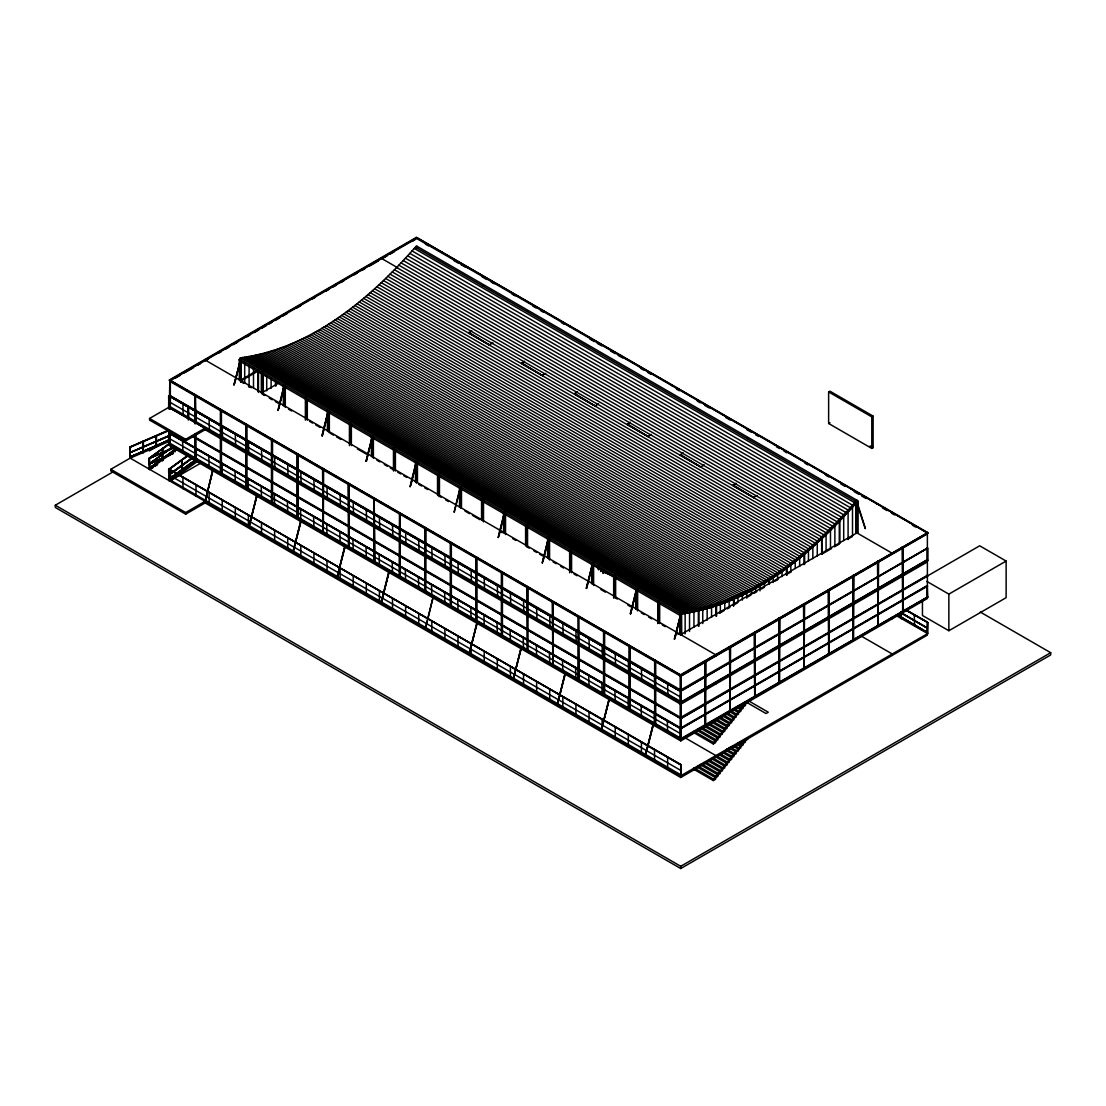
<?xml version="1.0" encoding="UTF-8"?>
<svg xmlns="http://www.w3.org/2000/svg" width="1106" height="1106" viewBox="0 0 1106 1106"><rect width="100%" height="100%" fill="white"/><g stroke="black" fill="none" stroke-linecap="round" stroke-linejoin="round"><path stroke-width="1.5" d="M168.001 430.428L130.024 447.018L168.264 430.58M129.872 446.935L130.176 458.299L130.328 446.852M169.812 435.819L130.024 452.617L169.591 435.335M169.812 440.188L130.024 456.985L169.591 439.718M130.287 457.137L169.854 439.87M149.241 458.119L149.559 469.497L149.241 458.119L174.997 447.197M170.227 455.147L149.407 463.801L173.089 446.312M173.393 446.741L149.434 463.787L173.421 453.46M155.987 465.612L149.407 468.184L175.882 448.663M176.186 449.091L149.434 468.156L157.605 464.617M168.789 396.169L168.624 407.271L680.95 702.877M188.462 407.188L188.31 418.635M212.725 469.704L205.052 502.981L185.67 514.166L110.794 470.949L110.794 469.317L130.176 458.119L169.702 441.17M233.864 384.874L240.859 359.699M212.919 469.677L205.052 501.433L213.126 469.787M234.071 384.999L240.292 360.044L240.292 380.865M234.693 383.298L240.071 361.676M256.772 495.142L248.891 526.746L257.173 495.225M277.91 410.312L283.703 387.017M249.099 526.857L256.965 495.101M278.118 410.423L283.91 386.976M278.726 408.722L284.118 387.1M300.804 520.567L292.938 552.17L301.219 520.65M321.957 435.736L327.749 412.441M293.145 552.295L301.012 520.525M322.164 435.861L327.957 412.414M322.358 435.819L328.164 412.538M344.851 545.991L336.971 577.595L345.266 546.074M365.989 461.161L372.418 436.179M337.192 577.719L345.058 545.963M366.21 461.285L372.003 437.838M366.404 461.243L372.21 437.962M388.897 571.429L381.017 603.033L389.312 571.512M410.036 486.599L416.257 461.644M381.238 603.143L389.105 571.387M410.257 486.709L416.464 461.769M410.865 485.009L416.257 463.386M454.082 512.023L460.303 487.069M425.271 628.581L433.151 596.977L425.478 628.54M454.29 512.147L460.511 487.193M476.99 622.277L469.11 653.881L477.391 622.36M498.129 537.447L504.543 512.465M469.317 654.005L477.184 622.249M498.336 537.571L504.35 512.493M498.958 535.871L504.336 514.249M521.037 647.715L513.156 679.319L521.438 647.798M542.175 562.885L547.982 539.59M513.364 679.43L521.23 647.674M542.382 562.995L548.175 539.548M543.005 561.295L548.382 539.673M565.069 673.139L557.203 704.743L565.484 673.222M586.221 588.309L592.636 563.313M557.41 704.868L565.277 673.098M586.429 588.433L592.222 564.986M586.622 588.392L592.429 565.111M609.116 698.563L601.249 730.167L609.53 698.646M630.254 613.733L636.683 588.751L630.475 613.858M601.457 730.292L609.323 698.536M630.669 613.816L636.475 590.535M653.162 724.001L645.282 755.605L653.577 724.084M674.301 639.171L680.729 614.176L674.522 639.282M645.503 755.716L653.37 723.96M675.13 637.581L680.937 614.3L680.162 613.982L680.162 634.581M240.292 359.699L240.292 357.86C312.016 348.238 370.261 298.44 416.464 245.947L857.703 500.686L857.703 502.525M240.292 357.86L680.729 612.157C752.467 602.521 810.712 552.737 856.901 500.23L856.901 502.069C810.712 554.562 752.467 604.36 680.729 613.982L239.49 359.243L239.49 361.068L679.941 615.351L681.517 614.438M680.729 613.982C752.467 604.346 810.698 554.562 856.901 502.069M855.933 502.069L857.109 502.331L856.334 502.069L856.334 532.926M604.885 571.83L600.959 569.659M170.31 442.732L149.407 458.216L174.707 447.363M170.338 443.022L149.434 458.188L174.734 447.045M149.559 469.497L149.559 457.953L169.218 444.183M149.434 463.787L173.366 446.465M149.434 468.156L176.144 448.815M177.43 449.091L149.559 469.317L152.711 467.962M188.559 455.091L168.817 469.386L188.296 454.939M168.624 469.317L168.928 480.681L168.928 469.497L188.587 455.368M170.172 473.686L192.472 457.497M170.213 473.962L192.513 457.773M169.08 475.124L192.776 457.939M170.172 478.055L195.264 459.847M170.213 478.331L196.688 459.114M169.08 479.506L196.951 459.267M168.928 480.502L196.799 460.276M171.72 480.115L196.799 461.907M170.338 408.985L170.338 380.312L169.591 380.699L169.55 379.856L416.202 237.458L416.99 237.914L416.243 238.288L416.202 237.458M169.287 408.985L169.812 380.008M416.464 237.61L416.727 238.371L170.075 380.768L169.591 380.188L680.95 675.407M169.287 380.312L680.992 675.738L927.644 533.341L927.602 532.498L416.685 237.527L927.602 533.009L416.243 238.288M416.727 237.762L169.812 380.312L169.812 409.303M175.688 377.934L180.098 375.39M184.495 372.86L193.301 367.773M197.711 365.229L200.642 363.528M208.039 359.256L205.052 360.985L205.052 359.975L715.969 654.946L715.969 655.955M218.49 353.229L221.476 351.501M225.956 348.915L228.942 347.201M233.421 344.616L237.901 342.017M246.859 336.846L249.845 335.132M254.325 332.547L258.804 329.961M261.79 328.233L266.269 325.648M269.256 323.92L272.242 322.192M275.228 320.477L279.707 317.892M282.694 316.164L287.173 313.579M296.132 308.408L300.611 305.823M312.542 298.924L315.528 297.196M325.98 291.168L328.966 289.44M333.445 286.855L336.431 285.127M340.911 282.542L343.897 280.827M354.349 274.786L357.335 273.058M361.814 270.472L364.8 268.758M369.28 266.173L378.238 261.002M382.69 258.431L387.1 255.887M390.031 254.186L394.441 251.643M412.054 241.467L414.999 239.781M417.252 246.403L415.676 247.315L856.113 501.599L857.703 500.686M416.464 247.219L415.497 247.772L416.464 248.338M168.624 396.072L168.928 408.888M927.602 548.272L680.992 691.001L680.95 690.158L169.591 395.436L680.508 690.918L169.591 395.948L170.075 395.423M239.49 359.243L241.08 358.316M239.311 380.298L239.311 359.699L240.292 359.132M239.712 380.298L240.292 359.367M241.26 359.699L239.311 359.699M169.951 402.252L680.854 697.236M149.559 418.455L185.67 439.303L205.052 428.119L205.052 429.75L185.67 440.935L149.559 420.086L149.559 418.455L168.928 407.271M169.951 406.635L680.854 701.605M169.508 407.782L194.158 421.331M927.685 549.157L927.644 560.811L680.466 702.904L927.118 559.885L680.466 702.296L680.508 703.126L170.034 407.907M195.361 395.367L195.886 422.05M182.919 404.326L183.223 415.344M240.292 380.312L256.703 370.828M240.292 381.335L258.196 370.98M262.302 371.851L261.334 372.404L261.334 393.017M142.854 441.363L143.158 452.741L143.462 441.363M263.283 372.404L262.302 372.971L262.302 393.57M196.011 411.888L196.329 422.907M155.835 435.805L156.444 446.99L156.444 435.805M170.034 433.842L680.95 728.813L170.117 433.206L170.075 444.847M195.582 422.658L424.068 554.065M169.951 438.875L680.854 733.845M980.372 612.102L1050.7 652.706L1050.7 654.946L680.729 868.542L55.3 507.46L55.3 505.221L113.476 471.626M149.282 450.958L170.172 438.902M168.817 441.418L168.817 430.234M209.117 419.45L209.421 430.469M169.951 443.243L680.854 738.227M169.425 430.234L169.287 444.391L170.034 444.018M162.223 460.552L162.541 448.524L162.845 460.552M169.812 444.211L170.338 432.584M170.117 444.391L169.688 433.123L680.591 728.412M262.675 392.298L279.099 382.828M182.601 440.769L182.919 452.133M283.357 405.736L283.357 385.123L284.325 384.57M285.293 385.123L283.357 385.123M222.223 427.013L222.527 438.031M195.582 448.594L196.011 459.695L196.329 448.331L196.011 459.695M181.605 459.889L181.909 471.253L182.227 459.889M246.237 424.939L246.984 424.552L246.984 488.645L246.237 489.018L246.237 424.428M169.688 470.05L169.812 481.193L169.688 469.746L680.854 764.564L681.033 775.983L681.033 764.799L169.812 469.649M235.315 434.589L235.619 445.594M195.582 458.755L194.836 459.142L194.836 435.529M169.951 475.497L680.854 770.467M305.38 397.842L306.348 397.275M208.813 455.893L209.117 467.257M169.951 479.866L680.854 774.836M169.812 481.013L200.642 463.207M246.237 439.69L246.237 440.202M182.919 477.571L182.919 488.755M248.421 442.151L248.726 453.156M221.905 463.455L222.223 474.82M246.237 451.898L246.237 452.409M196.011 485.133L196.011 496.317M261.514 449.713L261.832 460.718M328.371 411.114L329.339 410.547M468.792 332.353L489.93 345.224L468.792 333.017L471.723 330.653M235.011 471.018L235.315 482.396M246.237 467.147L246.237 467.658M209.117 492.695L209.117 503.88M274.62 457.276L274.924 468.28M110.794 469.317L185.67 512.548L205.052 501.35M246.237 477.833L246.237 478.345M248.103 478.58L248.421 489.958M272.214 466.386L272.214 466.898M349.427 423.266L350.395 422.713M489.93 344.56L492.861 342.86M222.223 500.258L222.223 511.442M287.712 464.838L288.03 475.843M261.21 486.142L261.514 497.52M235.315 507.82L235.315 519.004M300.818 472.4L301.122 483.405M372.418 436.538L373.386 435.985M274.316 493.718L274.62 505.083M248.421 515.382L248.421 526.567M313.924 479.963L314.228 490.967M521.645 362.865L542.783 375.736L521.645 363.528L524.576 361.178M287.408 501.281L287.712 512.645M261.514 522.944L261.514 534.129M393.473 448.69L394.441 448.137M327.017 487.525L327.321 498.543M300.514 508.843L300.818 520.207M542.783 375.072L545.714 373.386M274.62 530.507L274.62 541.691M340.123 495.087L340.427 506.106M313.606 516.405L313.924 527.769M416.464 461.962L417.432 461.409M287.712 538.069L287.712 549.267M353.215 502.649L353.533 513.668M326.712 523.967L327.017 535.332M374.174 498.612L374.713 562.387L374.174 497.99L373.966 562.263M323.09 532.58L322.565 468.806L323.311 468.93M300.818 545.631L300.818 556.83M366.321 510.212L366.625 521.23M574.498 393.377L595.636 406.248L574.498 394.04L577.429 391.69M437.52 474.128L438.488 473.562M339.805 531.53L340.123 542.894M313.924 553.194L313.924 564.392M379.427 517.774L379.731 528.792M352.911 539.092L353.215 550.456M399.722 513.35L400.261 577.138L399.501 577M348.639 547.332L348.1 483.557L348.86 483.681M327.017 560.756L327.017 571.954M595.636 405.584L598.567 403.897M392.519 525.35L392.824 536.355M461.479 486.834L460.511 487.4L460.511 508M366.017 546.654L366.321 558.018M340.123 568.332L340.123 579.516M405.625 532.912L405.93 543.917M379.109 554.217L379.427 565.581M482.534 499L481.566 499.553L481.566 520.166M483.502 499.553L482.534 500.106L482.534 520.719M353.215 575.894L353.215 587.079M418.718 540.475L419.036 551.479M627.351 423.902L648.489 436.759L627.351 424.552L630.282 422.202M392.215 561.779L392.519 573.143M425.492 542.673L425.492 543.184M366.321 583.456L366.321 594.641M431.824 548.037L432.128 559.042M425.492 555.392L680.95 702.365L680.992 703.209M451.345 542.548L450.598 542.424M503.576 532.871L503.576 512.272L504.557 511.705M405.308 569.341L405.625 580.719M503.576 512.272L505.525 512.272M379.427 591.019L379.427 602.203M648.489 436.11L651.42 434.409M444.916 555.599L445.234 566.604M425.492 570.143L425.492 570.641M418.414 576.903L418.718 588.281M392.519 598.581L392.519 609.765M425.492 580.816L425.492 581.327M458.022 563.161L458.326 574.166M526.567 524.424L525.599 524.977L525.599 545.59M527.548 524.977L526.567 525.544L526.567 546.143M431.52 584.48L431.824 595.844M425.492 591.503L424.745 591.876L424.745 527.797L425.492 527.424L425.271 592.18M405.625 606.143L405.625 617.328M471.128 570.724L471.433 581.728M680.204 454.414L701.342 467.285L680.204 455.078L683.135 452.713M444.612 592.042L444.916 603.406M547.622 558.309L547.622 537.696L548.59 537.143M549.571 537.696L547.622 537.696M418.718 613.706L418.718 624.89M484.221 578.286L484.525 589.304M457.718 599.604L458.022 610.968M828.629 391.953L829.956 391.192L873.118 416.119L873.118 447.654L871.791 448.414L828.629 423.487L828.629 391.953L871.791 416.879L873.118 416.119M431.824 621.268L431.824 632.452M701.342 466.621L704.273 464.921M497.327 585.848L497.631 596.867M470.81 607.166L471.128 618.53M569.645 572.728L569.645 550.415L570.613 549.848M444.916 628.83L444.916 640.015M510.419 593.41L510.737 604.429M502.124 599.12L502.124 599.632M483.916 614.729L484.221 626.093M458.022 636.392L458.022 647.591M828.629 423.487L829.956 422.727M523.525 600.973L523.829 611.991M592.636 563.687L593.604 563.12M733.057 484.926L754.195 497.797L733.057 485.589L735.988 483.225M497.009 622.291L497.327 633.655M471.128 643.955L471.128 655.153M536.631 608.535L536.935 619.554M510.115 629.853L510.419 641.217M613.692 575.839L614.66 575.286M484.221 651.517L484.221 662.715M754.195 497.133L757.126 495.433M549.723 616.097L550.028 627.116M523.221 637.415L523.525 648.78M497.327 659.093L497.327 670.277M562.83 623.673L563.134 634.678M578.549 616.595L579.074 680.37L578.327 680.245M536.313 644.978L536.631 656.342M527.451 650.563L526.926 586.788L527.673 586.927M636.683 589.111L637.65 588.558M510.419 666.655L510.419 677.84M575.922 631.236L576.24 642.24M549.419 652.54L549.723 663.904M523.525 674.218L523.525 685.402M589.028 638.798L589.332 649.803M657.738 601.263L658.706 600.71M562.512 660.102L562.83 671.48M536.631 681.78L536.631 692.964M602.12 646.36L602.438 657.365M856.334 502.069L857.482 502.069L857.482 532.926M857.482 502.069L856.901 533.479M856.901 502.622L857.869 502.069L857.869 532.926M575.618 667.665L575.922 679.043M679.761 613.982L681.697 613.982L679.761 613.982L679.761 634.581M839.855 521.313L838.721 521.313L839.855 521.313L839.855 543.364M549.723 689.342L549.723 700.527M680.162 613.982L681.296 613.982L681.296 634.581M615.226 653.923L615.53 664.927M629.411 646.167L630.171 645.793L630.171 709.872L629.411 710.246L629.632 645.489M822.242 538.774L821.094 538.774L822.242 538.774L822.242 553.857M698.923 610.844L697.775 610.844L698.923 610.844L698.923 626.245M588.724 675.241L589.028 686.605M804.629 564.364L804.629 554.438L803.481 554.438M716.536 616.153L716.536 605.922L715.388 605.922M562.83 696.904L562.83 708.089M787.002 575.203L787.002 568.318L785.868 568.318M734.149 604.305L734.149 599.203L733.015 599.203M628.332 661.485L628.637 672.489M629.411 660.918L629.411 661.429M751.776 594.102L751.776 590.701L750.628 590.701M769.389 583.83L769.389 580.401L768.241 580.401M680.729 634.595L856.901 532.885M719.55 613.208L724.029 610.623M727.015 608.894L730.001 607.166M732.988 605.452L737.467 602.867M747.919 596.825L750.905 595.097M753.891 593.383L756.877 591.655M761.357 589.069L764.343 587.341M774.794 581.314L777.781 579.585M788.232 573.558L791.219 571.83M822.56 553.733L831.518 548.562M834.505 546.834L838.984 544.249M847.943 539.078L852.422 536.493M601.816 682.803L602.12 694.167M629.411 673.125L629.411 673.637M575.922 704.467L575.922 715.651M641.425 669.047L641.729 680.066M614.922 690.365L615.226 701.729M629.411 688.388L629.411 688.886M589.028 712.029L589.028 723.213M654.531 676.609L654.835 687.628M628.014 697.927L628.332 709.292M629.411 699.061L629.411 699.573M602.12 719.591L602.12 730.776M680.466 675.434L927.644 532.733L680.466 674.826L680.508 675.669L681.255 675.282L681.033 739.361L169.591 444.266M704.868 661.042L705.918 661.042L705.393 725.425L704.868 661.042L705.918 661.042M729.531 646.803L730.582 646.803L730.057 711.186L729.531 646.803L730.582 646.803M754.195 632.563L755.246 632.563L754.721 696.946L754.195 632.563L755.246 632.563M778.859 618.323L779.91 618.323L779.384 682.706L778.859 618.323L779.91 618.323M803.523 604.083L804.587 604.083L804.048 668.466L803.523 604.083L804.587 604.083M828.187 589.844L829.251 589.844L828.712 654.227L828.187 589.844L829.251 589.844M852.85 575.604L853.915 575.604L853.376 639.987L852.85 575.604L853.915 575.604M877.514 561.364L878.579 561.364L878.053 625.747L877.514 561.364L878.579 561.364M927.602 532.498L927.16 533.272M903.243 547.124L902.178 547.124L903.243 547.124L902.717 611.507L902.178 548.811M927.381 533.908L680.729 676.305L169.812 381.335M667.623 684.172L667.941 695.19M641.121 705.49L641.425 716.854M615.226 727.154L615.226 738.352M680.508 690.918L680.466 690.089L927.644 547.995L680.992 691.001M680.729 691.388L680.508 703.126M680.591 691.485L169.951 396.363L681.033 691.554L170.117 396.584L169.55 407.934M654.213 713.052L654.531 724.416M654.959 713.812L654.959 714.324M927.602 559.968L927.644 560.811M927.381 561.876L680.729 704.273L204.181 429.142M628.332 734.716L628.332 745.914M667.319 720.614L667.623 731.978M192.306 436.013L680.508 718.388L680.466 717.545L927.644 575.452M926.842 576.323L979.695 545.797L1006.128 561.06L1006.128 597.682L948.865 630.738L922.445 615.475L922.445 600.503M680.992 718.458L927.644 576.06L927.602 575.231L680.992 718.458L680.95 717.628L192.748 435.764M641.425 742.278L641.425 753.476M629.632 709.568L681.255 739.361L680.508 739.748L680.425 728.177L927.505 585.544M927.243 586L927.644 597.42L680.992 739.831L169.287 444.391M927.16 586.152L927.602 586.415M927.118 597.116L927.063 585.779L680.466 728.84L927.118 586.443M654.531 749.84L654.531 761.039M680.466 738.905L927.685 596.964L680.466 739.513M704.868 725.121L705.918 725.121M729.531 710.882L730.582 710.882M754.195 696.642L755.246 696.642M778.859 682.402L779.91 682.402M803.523 668.162L804.587 668.162M828.187 653.923L829.251 653.923M852.85 639.683L853.915 639.683M877.514 625.443L878.579 625.443M902.178 611.203L903.243 611.203M927.602 597.088L927.602 596.59M169.812 430.898L169.812 445.925L680.729 740.896L927.381 598.498L927.381 532.885M737.826 706.527L740.799 708.241L745.389 705.6L745.389 702.545M735.531 709.375L738.518 711.089L743.094 708.448L743.094 705.393L747.67 702.752L747.67 701.218M901.487 612.06L901.169 618.641L901.169 611.881M730.264 710.494L736.223 713.937L740.799 711.296L740.799 708.241M726.476 712.485L733.928 716.785L738.518 714.144L738.518 711.089M724.195 715.333L731.647 719.633L736.223 716.992L736.223 713.937M926.842 581.41L948.865 594.116L1006.128 561.06M914.275 614.66L914.579 626.024M667.623 757.416L667.623 768.601M720.407 717.324L729.352 722.481L733.928 719.84L733.928 716.785M716.633 719.301L727.057 725.329L731.647 722.688L731.647 719.633M712.845 721.292L724.776 728.177L729.352 725.536L729.352 722.481M709.07 723.283L722.481 731.025L727.057 728.384L727.057 725.329M706.775 726.13L720.186 733.872L724.776 731.232L724.776 728.177M701.508 727.25L717.905 736.72L722.481 734.08L722.481 731.025M697.72 729.241L715.61 739.568L720.186 736.928L720.186 733.872M693.946 731.232L713.315 742.416L717.905 739.776L717.905 736.72M693.946 732.753L713.315 743.951L715.61 742.624L715.61 739.568M204.181 502.373L680.729 777.504L927.381 635.107L927.505 622.166L927.063 633.586M904.832 609.683L927.685 622.402L927.685 633.586L895.998 615.475M900.353 612.696L927.505 628.07L900.353 612.392M897.367 615.337L927.505 632.438L897.367 615.033M680.425 775.983L927.685 633.586M737.826 743.135L740.799 744.863L745.389 742.209L745.389 739.167M735.531 745.983L738.518 747.711L743.094 745.057L743.094 742.015L747.67 739.361L747.67 737.84M730.264 747.117L736.223 750.559L740.799 747.919L740.799 744.863M726.476 749.108L733.928 753.407L738.518 750.767L738.518 747.711M724.195 751.956L731.647 756.255L736.223 753.615L736.223 750.559M720.407 753.933L729.352 759.103L733.928 756.463L733.928 753.407M716.633 755.923L727.057 761.951L731.647 759.31L731.647 756.255M712.845 757.914L724.776 764.799L729.352 762.158L729.352 759.103M709.07 759.905L722.481 767.647L727.057 765.006L727.057 761.951M706.775 762.753L720.186 770.495L724.776 767.854L724.776 764.799M701.508 763.873L717.905 773.343L722.481 770.702L722.481 767.647M697.72 765.864L715.61 776.191L720.186 773.55L720.186 770.495M693.946 767.854L713.315 779.039L717.905 776.398L717.905 773.343M693.946 769.375L713.315 780.56L715.61 779.246L715.61 776.191M55.3 505.221L680.729 866.302L1050.7 652.706M130.287 447.17L168.236 430.898M130.024 452.617L169.854 435.488M130.024 456.985L169.55 440.036M149.669 458.368L174.969 447.515M173.158 453.308L149.697 463.939M149.434 467.852L157.342 464.465M612.503 575.632L603.212 572.051L597.005 566.673M600.821 570.599L607.111 572.701M600.613 569.811L605.176 571.664M870.132 445.925L873.118 447.654M442.013 252.362L441.792 252.527M467.548 267.099L467.34 267.279M493.096 281.85L492.875 282.03M518.645 296.602L518.424 296.781M544.193 311.353L543.972 311.533M569.742 326.104L569.521 326.27M595.277 340.842L595.056 341.021M646.374 370.344L646.153 370.524M671.923 385.095L671.701 385.275M697.471 399.847L697.25 400.026M723.006 414.584L722.785 414.764M748.555 429.335L748.333 429.515M774.103 444.087L773.882 444.266M825.187 473.589L824.979 473.769M850.735 488.34L850.514 488.506M876.284 503.078L876.063 503.258M901.832 517.829L901.611 518.009M467.548 267.721L467.769 267.541M493.096 282.459L493.317 282.279M518.645 297.21L518.866 297.03M544.193 311.961L544.415 311.781M569.742 326.712L569.963 326.533M595.277 341.464L595.498 341.284M671.923 385.704L672.144 385.524M697.471 400.455L697.679 400.275M723.006 415.206L723.227 415.026M748.555 429.944L748.776 429.778M774.103 444.695L774.324 444.515M799.652 459.446L799.873 459.267M850.735 488.949L850.956 488.769M876.284 503.686L876.505 503.52M901.832 518.438L902.054 518.258M927.644 533.341L927.118 532.428M425.423 244.108L428.409 245.822M453.806 260.491L458.299 263.076M461.285 264.804L465.764 267.389M482.188 276.873L486.681 279.472M491.161 282.058L494.147 283.772M512.078 294.127L515.064 295.855M532.981 306.21L535.981 307.924M540.461 310.51L543.447 312.238M561.364 322.593L564.364 324.321M589.761 338.975L594.24 341.56M597.226 343.289L601.705 345.874M610.664 351.058L615.157 353.644M618.143 355.372L622.623 357.957M640.554 368.298L643.54 370.026M648.019 372.611L651.005 374.34M676.402 389.008L679.388 390.722M697.319 401.077L700.305 402.805M704.785 405.39L709.264 407.976M725.702 417.46L730.181 420.059M746.619 429.543L751.098 432.128M755.578 434.713L758.564 436.441M776.495 446.796L779.481 448.511M783.96 451.096L786.947 452.824M804.878 463.179L807.864 464.907M825.795 475.248L828.781 476.976M840.726 483.875L845.205 486.46M854.178 491.645L858.657 494.23M861.643 495.958L866.122 498.543M882.56 508.027L887.04 510.613M891.519 513.198L894.505 514.926M912.436 525.281L915.422 526.995M482.534 285.362L483.502 285.915M526.567 310.786L527.548 311.353M746.799 437.935L747.767 438.488M856.901 501.502L857.869 502.069M414.266 248.449L854.703 502.732M412.054 250.924L852.505 505.207M927.644 548.604L927.118 547.691M927.381 549.336L927.381 560.521M409.856 253.371L850.293 507.654M407.658 255.79L848.095 510.073M405.446 258.182L845.896 512.465M403.248 260.546L843.698 514.829M401.049 262.882L841.486 517.166M398.851 265.191L839.288 519.474M381.224 258.251L397.662 267.749M856.293 532.525L892.141 553.221L892.141 554.244M396.639 267.472L837.09 521.755M927.644 576.06L927.118 575.148M394.441 269.726L834.878 524.009M392.243 271.952L832.68 526.235M390.031 274.15L830.482 528.433M387.833 276.32L828.283 530.604M385.635 278.449L826.071 532.746M383.436 280.565L823.873 534.848M381.224 282.652L821.675 536.935M379.026 284.712L819.463 538.995M376.828 286.731L817.265 541.028M374.616 288.735L815.067 543.018M372.418 290.712L812.855 544.995M370.22 292.648L810.657 546.945M368.008 294.569L808.458 548.853M365.81 296.463L806.26 550.747M906.588 610.097L927.505 622.166M905.095 609.53L927.505 622.471M363.611 298.316L804.048 552.599M361.413 300.155L801.85 554.438M900.616 612.24L927.243 628.222M359.201 301.952L799.652 556.249M897.63 614.881L927.243 632.591M357.003 303.735L797.44 558.018M901.487 618.461L900.865 612.06M354.805 305.477L795.242 559.76M352.593 307.205L793.043 561.489M350.395 308.892L790.845 563.175M348.196 310.565L788.633 564.848M345.998 312.196L786.435 566.479M343.786 313.8L784.237 568.097M341.588 315.39L782.025 569.673M339.39 316.938L779.827 571.221M337.178 318.459L777.629 572.756M334.98 319.966L775.417 574.249M332.782 321.431L773.218 575.714M330.583 322.869L771.02 577.152M328.371 324.279L768.822 578.562M326.173 325.662L766.61 579.959M860.772 635.812L892.141 653.923L892.141 655.457M323.975 327.03L764.412 581.314M321.763 328.358L762.214 582.641M319.565 329.657L760.002 583.94M317.367 330.929L757.804 585.212M315.155 332.173L755.605 586.457M312.957 333.39L753.407 587.673M310.758 334.579L751.195 588.862M308.56 335.74L748.997 590.023M306.348 336.874L746.799 591.157M304.15 337.98L744.587 592.263M301.952 339.058L742.389 593.341M299.74 340.109L740.191 594.392M297.542 341.132L737.992 595.415M295.343 342.113L735.78 596.41M293.145 343.081L733.582 597.378M290.933 344.021L731.384 598.305M288.735 344.934L729.172 599.217M286.537 345.819L726.974 600.102M284.325 346.662L724.776 600.959M282.127 347.491L722.564 601.775M279.929 348.293L720.365 602.576M277.717 349.054L718.167 603.351M275.518 349.8L715.969 604.083M273.32 350.519L713.757 604.802M271.122 351.196L711.559 605.494M268.91 351.86L709.361 606.143M266.712 352.482L707.149 606.779M264.514 353.091L704.951 607.374M262.302 353.657L702.752 607.954M260.104 354.21L700.554 608.494M257.905 354.722L698.342 609.019M255.707 355.22L696.144 609.503M253.495 355.676L693.946 609.973M251.297 356.118L691.734 610.401M249.099 356.519L689.536 610.802M246.887 356.892L687.338 611.189M244.689 357.252L685.139 611.535M242.491 357.57L682.927 611.853M239.712 359.699L240.486 360.017M569.645 550.415L570.613 550.968L570.613 571.581M240.901 381.681L243.887 383.409M248.38 385.994L251.366 387.722M261.818 393.764L264.804 395.492M269.283 398.077L272.27 399.805M275.27 401.519L278.256 403.248M288.707 409.289L291.694 411.017M309.625 421.358L312.611 423.086M315.597 424.815L320.076 427.4M330.542 433.441L333.528 435.156M336.514 436.884L340.994 439.469M357.432 448.967L366.39 454.137M376.856 460.179L379.842 461.893M384.321 464.492L387.307 466.207M390.294 467.935L393.28 469.663M397.759 472.248L400.745 473.976M403.745 475.704L406.731 477.419M418.676 484.317L421.663 486.046M424.649 487.774L427.635 489.502M438.1 495.529L441.087 497.258M445.566 499.843L448.552 501.571M464.99 511.055L469.469 513.654M472.456 515.368L479.921 519.682M499.345 530.894L502.331 532.622M512.797 538.663L515.783 540.392M526.235 546.419L529.221 548.147M533.714 550.733L536.7 552.461M539.687 554.189L542.673 555.917M553.124 561.945L556.111 563.673M560.604 566.258L563.59 567.986M574.042 574.028L577.028 575.742M600.931 589.553L605.411 592.139M614.383 597.309L617.369 599.037M627.821 605.079L630.807 606.793M641.273 612.835L644.259 614.563M648.738 617.148L651.724 618.876M662.19 624.904L665.176 626.632M675.628 632.673L678.614 634.402M740.108 705.199L743.094 706.914M169.55 379.856L681.255 675.282M736.333 707.19L740.799 709.762M732.545 709.167L738.518 712.61M730.264 712.015L736.223 715.458M726.476 714.006L733.928 718.306M169.55 395.727L170.034 395.188M722.702 715.997L731.647 721.153M718.914 717.988L729.352 724.015M715.14 719.965L727.057 726.863M188.628 418.455L188.31 407.091L188.31 420.086M711.352 721.955L724.776 729.711M740.108 741.822L743.094 743.536M707.577 723.946L722.481 732.559M737.826 744.67L740.799 746.384M703.789 725.937L720.186 735.407M732.545 745.79L738.518 749.232M700.015 727.914L717.905 738.255M192.306 436.524L680.508 718.388M728.771 747.78L736.223 752.08M697.72 730.762L715.61 741.103M726.476 750.628L733.928 754.928M170.075 433.566L680.854 727.955L680.992 729.144M722.702 752.619L731.647 757.776M718.914 754.596L729.352 760.624M684.586 737.536L715.969 755.647L715.969 757.168M716.633 757.444L727.057 763.472M169.55 443.935L194.158 457.939M195.361 458.838L500.714 634.927M501.903 635.826L628.443 708.67M711.352 758.578L724.776 766.32M709.07 761.426L722.481 769.168M703.789 762.546L720.186 772.016M155.835 446.99L156.14 435.626M700.015 764.536L717.905 774.864M697.72 767.384L715.61 777.712M680.729 764.979L169.951 469.594L169.812 481.193M130.176 458.119L680.729 775.983M857.634 503.963L865.404 528.419M857.731 505.663L865.196 528.613M948.865 594.116L948.865 630.738M902.717 547.124L902.717 611.507M892.141 580.691L892.141 582.212M892.141 617.314L892.141 618.835M878.053 561.06L878.053 625.747M871.791 416.879L871.791 448.414M856.113 501.599L855.933 532.926M853.376 575.3L853.376 639.987M852.505 507.046L852.505 535.816M848.095 511.912L848.095 539.534M843.698 516.668L843.698 540.613M839.288 521.313L839.288 543.696M834.878 525.848L834.878 546.074M830.482 530.258L830.482 548.742M828.712 589.539L828.712 654.227M826.071 534.571L826.071 551.327M821.675 538.774L821.675 554.189M817.265 542.852L817.265 556.318M812.855 546.82L812.855 558.682M808.458 550.691L808.458 560.949M804.048 554.438L804.048 564.696M804.048 603.779L804.048 668.466M799.652 558.074L799.652 566.479M795.242 561.599L795.242 568.47M790.845 565.014L790.845 571.705M786.435 568.318L786.435 575.203M782.025 571.498L782.025 576.572M779.384 618.019L779.384 682.706M777.629 574.581L777.629 579.558M773.218 577.539L773.218 582.461M768.822 580.401L768.822 584.148M764.412 583.139L764.412 586.539M760.002 585.765L760.002 590.853M755.605 588.295L755.605 591.682M754.721 632.563L754.721 696.946M751.195 590.701L751.195 594.434M746.799 592.996L746.799 598.152M742.389 595.18L742.389 600.116M737.992 597.24L737.992 602.258M733.582 599.203L733.582 606.337M730.057 646.803L730.057 711.186M729.172 601.056L729.172 607.664M724.776 602.784L724.776 609.558M720.365 604.415L720.365 612.683M715.969 605.922L715.969 616.153M715.969 682.402L715.969 683.937M715.969 719.024L715.969 720.545M713.315 742.416L713.315 743.951M713.315 779.039L713.315 780.56M711.559 607.318L711.559 617.397M707.149 608.604L707.149 620.231M705.393 660.738L705.393 725.425M702.752 609.779L702.752 623.549M698.342 610.844L698.342 626.245M693.946 611.798L693.946 627.143M689.536 612.641L689.536 631.402M685.139 613.36L685.139 633.876M681.697 634.581L681.517 612.613L679.941 613.526L679.941 615.351M680.992 675.738L680.95 674.909L680.204 675.282L680.204 739.361L680.95 738.988L680.992 739.831M680.729 612.157L680.729 635.148M680.729 674.978L680.729 740.896M680.729 764.619L680.729 777.504M680.729 866.302L680.729 868.542M659.674 602.991L659.674 623.59M658.706 601.83L658.706 623.037M657.738 602.991L657.738 623.59M655.402 660.669L654.655 660.531L654.655 724.624L655.402 724.748M655.181 660.227L655.181 724.928M654.959 660.406L655.706 660.531L655.706 724.624L654.959 724.485M637.65 590.272L637.65 610.871M636.683 590.825L636.683 609.724M635.715 588.558L635.715 609.157M629.853 645.918L629.107 645.793L629.107 709.872L629.853 709.997M615.627 577.553L615.627 598.166M614.66 576.392L614.66 597.005M613.692 577.553L613.692 598.166M604.318 631.167L603.558 631.042L603.558 695.121L604.318 695.245M604.097 630.738L604.097 695.425M603.876 630.918L604.623 631.042L604.623 695.121L603.876 694.997M603.517 569.797L603.517 572.991M603.212 569.618L603.351 573.447M602.908 569.797L602.908 572.991M600.738 568.346L600.738 571.539M598.65 566.189L598.65 569.742M598.346 566.369L598.346 569.562M593.604 564.848L593.604 585.447M592.636 565.401L592.636 584.286M591.669 563.12L591.669 583.733M578.77 680.494L578.023 680.37L578.327 616.166M578.549 615.987L578.549 680.674M571.581 552.129L571.581 572.728M553.221 601.664L553 665.923L552.475 601.54L552.779 665.494M549.571 539.41L549.571 560.023M548.59 539.977L548.59 558.862M527.673 651.005L527.977 586.788L527.23 586.664M527.548 526.705L527.548 547.304M527.451 586.484L527.451 651.185M505.525 513.986L505.525 534.585M504.557 512.825L504.557 533.438M502.124 572.175L501.377 572.051L501.377 636.13L502.124 636.254M501.903 571.747L501.903 636.434M501.682 571.913L502.442 572.051L502.442 636.13L501.682 636.005M483.502 501.267L483.502 521.88M476.589 557.424L475.829 557.3L475.829 621.378L476.589 621.503M476.368 557.3L476.368 621.683M476.147 557.175L476.893 557.3L476.893 621.378L476.147 621.254M461.479 488.562L461.479 507.447M459.543 486.834L459.543 507.447M451.345 544.235L451.345 606.627L450.598 606.503M451.041 542.673L450.294 542.548L450.294 606.627L451.041 606.752M450.819 542.548L450.819 606.931M439.455 475.843L439.455 496.442M438.488 474.681L438.488 495.294M437.52 475.843L437.52 494.728M425.05 527.673L425.796 527.797L425.796 591.876L425.05 591.751M417.432 463.124L417.432 482.022M416.685 237.527L416.727 238.371M416.464 462.571L416.464 483.17M415.497 461.409L415.497 482.022M399.943 577.263L399.197 577.138L399.501 512.921M399.722 512.742L399.722 577.443M395.409 450.419L395.409 471.018M394.441 449.257L394.441 469.856M393.473 450.419L393.473 471.018M373.386 437.7L373.386 458.299M372.418 438.252L372.418 457.151M371.45 435.985L371.45 456.584M351.362 424.981L351.362 445.594M350.395 423.819L350.395 444.432M349.427 424.981L349.427 445.594M348.639 483.253L348.639 547.94L349.164 483.557L348.418 483.433M329.339 412.275L329.339 432.875M328.371 412.828L328.371 431.713M327.404 410.547L327.404 431.16M323.311 533.009L323.616 468.806L322.869 468.681M323.09 468.502L323.09 533.189M307.316 399.556L307.316 420.156M306.348 398.395L306.348 419.008M305.38 399.556L305.38 420.156M297.763 454.179L297.016 454.054L297.016 518.133L297.763 518.258M297.542 453.75L297.542 518.438M297.32 453.93L298.067 454.054L298.067 518.133L297.32 518.009M285.293 386.837L285.293 407.45M284.325 387.404L284.325 406.289M276.099 380.616L276.099 385.731M275.518 380.616L275.518 386.063M272.214 439.428L271.468 439.303L271.468 503.382L272.214 503.52M271.993 438.999L271.993 503.7M271.772 439.179L272.532 439.303L272.532 503.382L271.772 503.258M271.122 378.224L271.122 388.303M266.712 375.916L266.712 390.86M263.283 374.132L263.283 394.731M258.472 370.247L258.472 392.478M257.905 370.247L257.905 391.095M253.495 367.745L253.495 388.206M249.099 365.174L249.099 387.335M246.666 424.69L245.919 424.552L245.919 488.645L246.666 488.769M244.689 362.491L244.689 383.008M241.26 361.413L241.26 382.012M240.859 361.413L240.859 382.012M221.131 409.939L220.384 409.814L220.384 473.893L221.131 474.018M220.91 409.51L220.91 474.198M220.688 409.676L221.435 409.814L221.435 473.893L220.688 473.769M195.886 433.842L195.886 459.142L195.14 459.018M195.361 394.759L195.361 423.722M195.361 433.538L195.361 459.446M195.14 394.939L194.836 423.722M185.67 439.303L185.67 440.935M185.67 512.548L185.67 514.166M181.909 459.709L181.909 471.253M175.204 446.99L175.204 451.787M169.688 396.515L169.591 408.155M169.121 430.054L169.121 441.598M162.541 448.524L162.541 460.732M143.158 441.197L143.158 452.741M130.176 446.755L130.176 458.299M194.476 365.768L194.476 365.768M219.14 351.528L219.14 351.528M243.804 337.289L243.804 337.289M268.468 323.049L268.468 323.049M293.145 308.809L293.145 308.809M317.809 294.569L317.809 294.569M342.473 280.33L342.473 280.33M367.137 266.09L367.137 266.09M391.8 251.85L391.8 251.85M195.582 409.939L195.14 410.699L195.582 409.939M195.582 437.395L195.14 438.17L195.582 437.395M221.131 424.69L220.688 425.451L221.131 424.69M221.131 436.898L220.688 437.658L221.131 436.898M221.131 452.147L220.688 452.907L221.131 452.147M221.131 462.833L220.688 463.594L221.131 462.833M272.214 454.179L271.772 454.939L272.214 454.179M272.214 481.649L271.772 482.41L272.214 481.649M297.763 468.93L297.32 469.691L297.763 468.93M272.214 492.322L271.772 493.096L272.214 492.322M297.763 481.138L297.32 481.898L297.763 481.138M297.763 496.4L297.32 497.161L297.763 496.4M323.311 483.681L322.869 484.442L323.311 483.681M297.763 507.073L297.32 507.834L297.763 507.073M323.311 495.889L322.869 496.649L323.311 495.889M323.311 511.138L322.869 511.912L323.311 511.138M348.86 498.433L348.418 499.193L348.86 498.433M323.311 521.825L322.869 522.585L323.311 521.825M348.86 510.64L348.418 511.401L348.86 510.64M620.825 355.593L620.825 355.593M374.395 497.921L373.966 498.682L374.395 497.921M621.047 355.524L620.604 356.284L621.047 355.524M348.86 525.889L348.418 526.65L348.86 525.889M374.395 513.184L373.966 513.944L374.395 513.184M348.86 536.576L348.418 537.336L348.86 536.576M374.395 525.378L373.966 526.152L374.395 525.378M348.86 547.249L348.418 548.009L348.86 547.249M374.395 540.64L373.966 541.401L374.395 540.64M399.943 527.921L399.501 528.696L399.943 527.921M374.395 551.327L373.966 552.088L374.395 551.327M399.943 540.129L399.501 540.889L399.943 540.129M399.943 555.392L399.501 556.152L399.943 555.392M399.943 566.065L399.501 566.839L399.943 566.065M451.041 557.424L450.598 558.184L451.041 557.424M451.041 569.631L450.598 570.392L451.041 569.631M451.041 584.88L450.598 585.655L451.041 584.88M476.589 572.175L476.147 572.936L476.589 572.175M451.041 595.567L450.598 596.328L451.041 595.567M476.589 584.383L476.147 585.143L476.589 584.383M476.589 599.632L476.147 600.392L476.589 599.632M502.124 586.927L501.682 587.687L502.124 586.927M476.589 610.318L476.147 611.079L476.589 610.318M502.124 614.383L501.682 615.143L502.124 614.383M527.673 601.664L527.23 602.438L527.673 601.664M502.124 625.07L501.682 625.83L502.124 625.07M527.673 613.871L527.23 614.632L527.673 613.871M527.673 629.134L527.23 629.895L527.673 629.134M553.221 616.415L552.779 617.176L553.221 616.415M527.673 639.807L527.23 640.581L527.673 639.807M553.221 628.623L552.779 629.383L553.221 628.623M553.221 643.886L552.779 644.646L553.221 643.886M578.77 631.167L578.327 631.927L578.77 631.167M553.221 654.558L552.779 655.319L553.221 654.558M578.77 643.374L578.327 644.134L578.77 643.374M578.77 658.637L578.327 659.397L578.77 658.637M604.318 645.918L603.876 646.678L604.318 645.918M578.77 669.31L578.327 670.07L578.77 669.31M604.318 658.125L603.876 658.886L604.318 658.125M604.318 673.374L603.876 674.148L604.318 673.374M604.318 684.061L603.876 684.821L604.318 684.061M655.402 675.407L654.959 676.181L655.402 675.407M655.402 687.614L654.959 688.388L655.402 687.614M655.402 702.877L654.959 703.637L655.402 702.877M748.914 701.024L746.619 702.338L766.002 713.536L768.283 712.209L748.914 701.024"/></g></svg>
